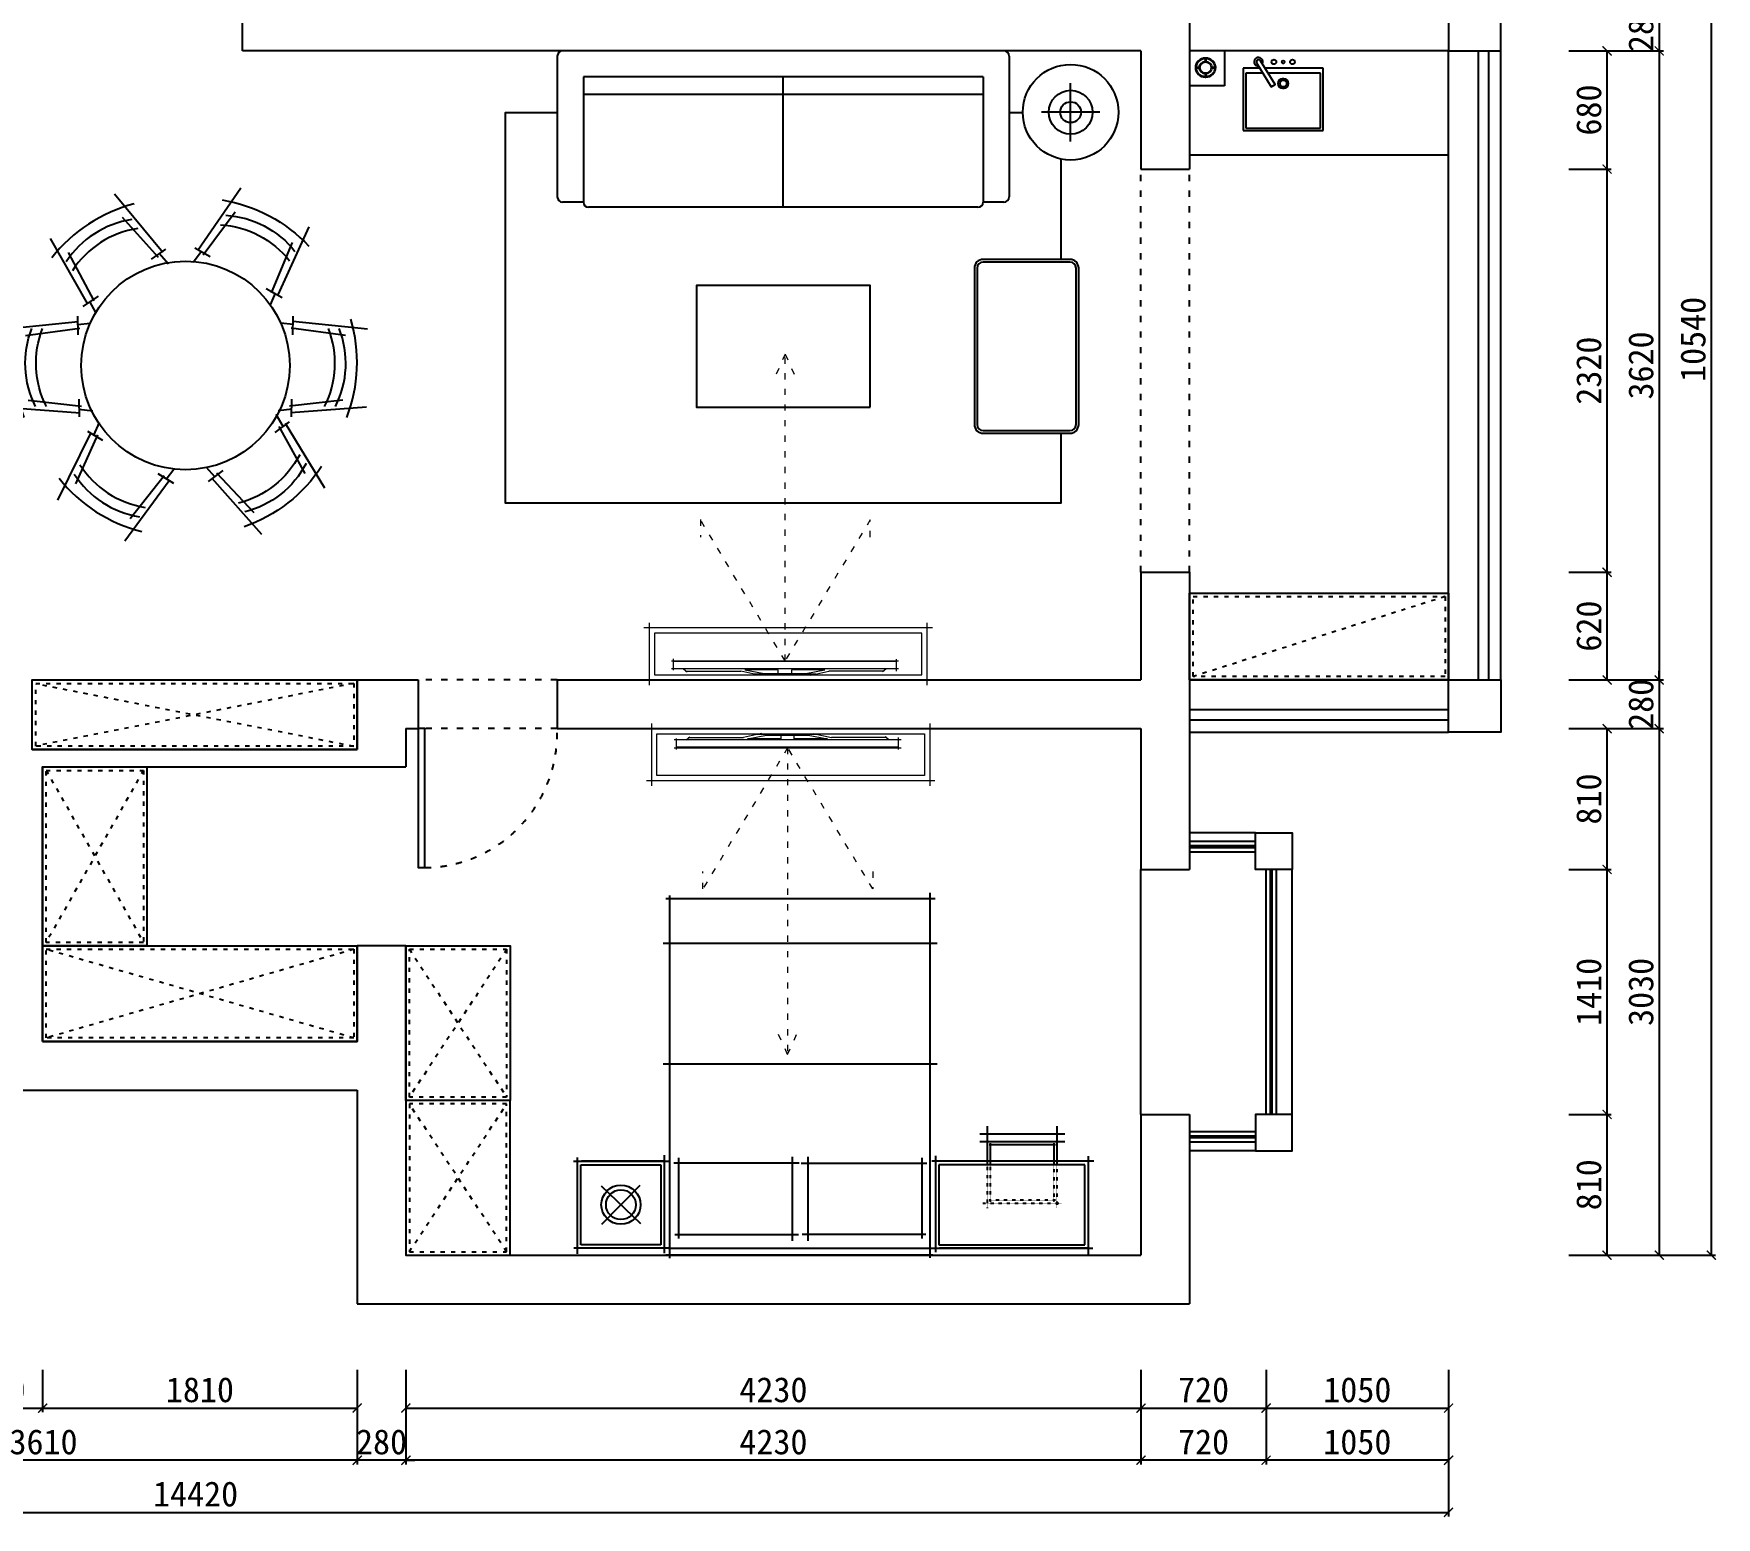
# Model space of a CAD drawing. Header units: millimetres. Extents: x -58733 to 427521, y -235734 to 553534.
# Drawn here: x 78102 to 87785, y 337618 to 346156 of the extents above; entities that cross this region are included whole.
import ezdxf

# ---------------------------------------------------------------- set-up
doc = ezdxf.new("R2010")
doc.units = ezdxf.units.MM
doc.linetypes.add('ACAD_ISO03W100', pattern=[30, 12, -18])
doc.layers.add('0.09', color=8, linetype='Continuous', lineweight=9)
for name, color, linetype in [('01.墙体', 7, 'Continuous'), ('02-洁具及配件（地平图显示）', 1, 'Continuous'), ('02-活动家具', 1, 'Continuous'), ('J家具', 135, 'Continuous')]:
    doc.layers.add(name, color=color, linetype=linetype)
doc.styles.add('黑体', font='simhei.ttf')
doc.dimstyles.new('J', dxfattribs={"dimscale": 0.8, "dimtxt": 180, "dimasz": 65, "dimexe": 30, "dimexo": 100, "dimgap": 40, "dimtad": 1, "dimdec": 0, "dimtxsty": '黑体', "dimblk": 'ARCHTICK', "dimcen": 2.5, "dimclrd": 251, "dimclre": 251, "dimclrt": 1, "dimadec": 0, "dimazin": 0, "dimtfac": 1, "dimtdec": 0, "dimtix": 1, "dimtmove": 1, "dimatfit": 3, "dimfxl": 1, "dimarcsym": 0})

# ---------------------------------------------------------------- blocks, each defined once
blk = doc.blocks.new('_ArchTick')
at = {"color": 0, "linetype": 'ByBlock', "const_width": 0.15}
blk.add_lwpolyline([(-0.5, -0.5), (0.5, 0.5)], dxfattribs=at)
blk = doc.blocks.new('*D131')
at = {"layer": '01.墙体', "color": 251, "lineweight": -2}
for p, q in [((77663.8, 338466.9), (77663.8, 338222.9)), ((78153.8, 338466.9), (78153.8, 338222.9)), ((77663.8, 338246.9), (78153.8, 338246.9))]:
    blk.add_line(p, q, dxfattribs=at)
at = {"layer": 'Defpoints', "color": 0}
for p in [(77663.8, 338546.9), (78153.8, 338546.9), (78153.8, 338246.9)]:
    blk.add_point(p, dxfattribs=at)
at = {"layer": '01.墙体', "color": 251, "lineweight": -2, "xscale": 52, "yscale": 52, "zscale": 52, "rotation": 180}
blk.add_blockref('_ArchTick', (77663.8, 338246.9), dxfattribs=at)
at = {"layer": '01.墙体', "color": 251, "lineweight": -2, "xscale": 52, "yscale": 52, "zscale": 52}
blk.add_blockref('_ArchTick', (78153.8, 338246.9), dxfattribs=at)
at = {"layer": '01.墙体', "color": 1, "insert": (77908.8, 338351.7), "char_height": 144, "attachment_point": 5, "style": '黑体'}
blk.add_mtext('490', dxfattribs=at)
blk = doc.blocks.new('*D132')
at = {"layer": '01.墙体', "color": 251, "lineweight": -2}
for p, q in [((78153.8, 338466.9), (78153.8, 338222.9)), ((79963.8, 338466.9), (79963.8, 338222.9)), ((78153.8, 338246.9), (79963.8, 338246.9))]:
    blk.add_line(p, q, dxfattribs=at)
at = {"layer": 'Defpoints', "color": 0}
for p in [(78153.8, 338546.9), (79963.8, 338546.9), (79963.8, 338246.9)]:
    blk.add_point(p, dxfattribs=at)
at = {"layer": '01.墙体', "color": 251, "lineweight": -2, "xscale": 52, "yscale": 52, "zscale": 52, "rotation": 180}
blk.add_blockref('_ArchTick', (78153.8, 338246.9), dxfattribs=at)
at = {"layer": '01.墙体', "color": 251, "lineweight": -2, "xscale": 52, "yscale": 52, "zscale": 52}
blk.add_blockref('_ArchTick', (79963.8, 338246.9), dxfattribs=at)
at = {"layer": '01.墙体', "color": 1, "insert": (79058.8, 338351.7), "char_height": 144, "attachment_point": 5, "style": '黑体'}
blk.add_mtext('1810', dxfattribs=at)
blk = doc.blocks.new('*D133')
at = {"layer": '01.墙体', "color": 251, "lineweight": -2}
for p, q in [((80243.8, 338466.9), (80243.8, 338222.9)), ((84473.8, 338466.9), (84473.8, 338222.9)), ((80243.8, 338246.9), (84473.8, 338246.9))]:
    blk.add_line(p, q, dxfattribs=at)
at = {"layer": 'Defpoints', "color": 0}
for p in [(80243.8, 338546.9), (84473.8, 338546.9), (84473.8, 338246.9)]:
    blk.add_point(p, dxfattribs=at)
at = {"layer": '01.墙体', "color": 251, "lineweight": -2, "xscale": 52, "yscale": 52, "zscale": 52, "rotation": 180}
blk.add_blockref('_ArchTick', (80243.8, 338246.9), dxfattribs=at)
at = {"layer": '01.墙体', "color": 251, "lineweight": -2, "xscale": 52, "yscale": 52, "zscale": 52}
blk.add_blockref('_ArchTick', (84473.8, 338246.9), dxfattribs=at)
at = {"layer": '01.墙体', "color": 1, "insert": (82358.8, 338351.7), "char_height": 144, "attachment_point": 5, "style": '黑体'}
blk.add_mtext('4230', dxfattribs=at)
blk = doc.blocks.new('*D134')
at = {"layer": '01.墙体', "color": 251, "lineweight": -2}
for p, q in [((84473.8, 338466.9), (84473.8, 338222.9)), ((85193.8, 338466.9), (85193.8, 338222.9)), ((84473.8, 338246.9), (85193.8, 338246.9))]:
    blk.add_line(p, q, dxfattribs=at)
at = {"layer": 'Defpoints', "color": 0}
for p in [(84473.8, 338546.9), (85193.8, 338546.9), (85193.8, 338246.9)]:
    blk.add_point(p, dxfattribs=at)
at = {"layer": '01.墙体', "color": 251, "lineweight": -2, "xscale": 52, "yscale": 52, "zscale": 52, "rotation": 180}
blk.add_blockref('_ArchTick', (84473.8, 338246.9), dxfattribs=at)
at = {"layer": '01.墙体', "color": 251, "lineweight": -2, "xscale": 52, "yscale": 52, "zscale": 52}
blk.add_blockref('_ArchTick', (85193.8, 338246.9), dxfattribs=at)
at = {"layer": '01.墙体', "color": 1, "insert": (84833.8, 338351.7), "char_height": 144, "attachment_point": 5, "style": '黑体'}
blk.add_mtext('720', dxfattribs=at)
blk = doc.blocks.new('*D135')
at = {"layer": '01.墙体', "color": 251, "lineweight": -2}
for p, q in [((85193.8, 338466.9), (85193.8, 338222.9)), ((86243.8, 338466.9), (86243.8, 338222.9)), ((85193.8, 338246.9), (86243.8, 338246.9))]:
    blk.add_line(p, q, dxfattribs=at)
at = {"layer": 'Defpoints', "color": 0}
for p in [(85193.8, 338546.9), (86243.8, 338546.9), (86243.8, 338246.9)]:
    blk.add_point(p, dxfattribs=at)
at = {"layer": '01.墙体', "color": 251, "lineweight": -2, "xscale": 52, "yscale": 52, "zscale": 52, "rotation": 180}
blk.add_blockref('_ArchTick', (85193.8, 338246.9), dxfattribs=at)
at = {"layer": '01.墙体', "color": 251, "lineweight": -2, "xscale": 52, "yscale": 52, "zscale": 52}
blk.add_blockref('_ArchTick', (86243.8, 338246.9), dxfattribs=at)
at = {"layer": '01.墙体', "color": 1, "insert": (85718.8, 338351.7), "char_height": 144, "attachment_point": 5, "style": '黑体'}
blk.add_mtext('1050', dxfattribs=at)
blk = doc.blocks.new('*D136')
at = {"layer": '01.墙体', "color": 251, "lineweight": -2}
for p, q in [((85193.8, 338466.9), (85193.8, 337922.9)), ((86243.8, 338466.9), (86243.8, 337922.9)), ((86243.8, 337946.9), (85193.8, 337946.9))]:
    blk.add_line(p, q, dxfattribs=at)
at = {"layer": 'Defpoints', "color": 0}
for p in [(85193.8, 338546.9), (86243.8, 338546.9), (85193.8, 337946.9)]:
    blk.add_point(p, dxfattribs=at)
at = {"layer": '01.墙体', "color": 251, "lineweight": -2, "xscale": 52, "yscale": 52, "zscale": 52, "rotation": 180}
blk.add_blockref('_ArchTick', (85193.8, 337946.9), dxfattribs=at)
at = {"layer": '01.墙体', "color": 251, "lineweight": -2, "xscale": 52, "yscale": 52, "zscale": 52}
blk.add_blockref('_ArchTick', (86243.8, 337946.9), dxfattribs=at)
at = {"layer": '01.墙体', "color": 1, "insert": (85718.8, 338051.7), "char_height": 144, "attachment_point": 5, "style": '黑体'}
blk.add_mtext('1050', dxfattribs=at)
blk = doc.blocks.new('*D137')
at = {"layer": '01.墙体', "color": 251, "lineweight": -2}
for p, q in [((84473.8, 338466.9), (84473.8, 337922.9)), ((85193.8, 338466.9), (85193.8, 337922.9)), ((85193.8, 337946.9), (84473.8, 337946.9))]:
    blk.add_line(p, q, dxfattribs=at)
at = {"layer": 'Defpoints', "color": 0}
for p in [(84473.8, 338546.9), (85193.8, 338546.9), (84473.8, 337946.9)]:
    blk.add_point(p, dxfattribs=at)
at = {"layer": '01.墙体', "color": 251, "lineweight": -2, "xscale": 52, "yscale": 52, "zscale": 52, "rotation": 180}
blk.add_blockref('_ArchTick', (84473.8, 337946.9), dxfattribs=at)
at = {"layer": '01.墙体', "color": 251, "lineweight": -2, "xscale": 52, "yscale": 52, "zscale": 52}
blk.add_blockref('_ArchTick', (85193.8, 337946.9), dxfattribs=at)
at = {"layer": '01.墙体', "color": 1, "insert": (84833.8, 338051.7), "char_height": 144, "attachment_point": 5, "style": '黑体'}
blk.add_mtext('720', dxfattribs=at)
blk = doc.blocks.new('*D138')
at = {"layer": '01.墙体', "color": 251, "lineweight": -2}
for p, q in [((80243.8, 338466.9), (80243.8, 337922.9)), ((84473.8, 338466.9), (84473.8, 337922.9)), ((84473.8, 337946.9), (80243.8, 337946.9))]:
    blk.add_line(p, q, dxfattribs=at)
at = {"layer": 'Defpoints', "color": 0}
for p in [(80243.8, 338546.9), (84473.8, 338546.9), (80243.8, 337946.9)]:
    blk.add_point(p, dxfattribs=at)
at = {"layer": '01.墙体', "color": 251, "lineweight": -2, "xscale": 52, "yscale": 52, "zscale": 52, "rotation": 180}
blk.add_blockref('_ArchTick', (80243.8, 337946.9), dxfattribs=at)
at = {"layer": '01.墙体', "color": 251, "lineweight": -2, "xscale": 52, "yscale": 52, "zscale": 52}
blk.add_blockref('_ArchTick', (84473.8, 337946.9), dxfattribs=at)
at = {"layer": '01.墙体', "color": 1, "insert": (82358.8, 338051.7), "char_height": 144, "attachment_point": 5, "style": '黑体'}
blk.add_mtext('4230', dxfattribs=at)
blk = doc.blocks.new('*D139')
at = {"layer": '01.墙体', "color": 251, "lineweight": -2}
for p, q in [((79963.8, 338466.9), (79963.8, 337922.9)), ((80243.8, 338466.9), (80243.8, 337922.9)), ((79963.8, 337946.9), (79911.8, 337946.9)), ((80243.8, 337946.9), (79963.8, 337946.9)), ((80243.8, 337946.9), (80295.8, 337946.9))]:
    blk.add_line(p, q, dxfattribs=at)
at = {"layer": 'Defpoints', "color": 0}
for p in [(79963.8, 338546.9), (80243.8, 338546.9), (79963.8, 337946.9)]:
    blk.add_point(p, dxfattribs=at)
at = {"layer": '01.墙体', "color": 251, "lineweight": -2, "xscale": 52, "yscale": 52, "zscale": 52}
blk.add_blockref('_ArchTick', (79963.8, 337946.9), dxfattribs=at)
at = {"layer": '01.墙体', "color": 251, "lineweight": -2, "xscale": 52, "yscale": 52, "zscale": 52, "rotation": 180}
blk.add_blockref('_ArchTick', (80243.8, 337946.9), dxfattribs=at)
at = {"layer": '01.墙体', "color": 1, "insert": (80103.8, 338051.7), "char_height": 144, "attachment_point": 5, "style": '黑体'}
blk.add_mtext('280', dxfattribs=at)
blk = doc.blocks.new('*D140')
at = {"layer": '01.墙体', "color": 251, "lineweight": -2}
for p, q in [((76353.8, 338466.9), (76353.8, 337922.9)), ((79963.8, 338466.9), (79963.8, 337922.9)), ((79963.8, 337946.9), (76353.8, 337946.9))]:
    blk.add_line(p, q, dxfattribs=at)
at = {"layer": 'Defpoints', "color": 0}
for p in [(76353.8, 338546.9), (79963.8, 338546.9), (76353.8, 337946.9)]:
    blk.add_point(p, dxfattribs=at)
at = {"layer": '01.墙体', "color": 251, "lineweight": -2, "xscale": 52, "yscale": 52, "zscale": 52, "rotation": 180}
blk.add_blockref('_ArchTick', (76353.8, 337946.9), dxfattribs=at)
at = {"layer": '01.墙体', "color": 251, "lineweight": -2, "xscale": 52, "yscale": 52, "zscale": 52}
blk.add_blockref('_ArchTick', (79963.8, 337946.9), dxfattribs=at)
at = {"layer": '01.墙体', "color": 1, "insert": (78158.8, 338051.7), "char_height": 144, "attachment_point": 5, "style": '黑体'}
blk.add_mtext('3610', dxfattribs=at)
blk = doc.blocks.new('*D147')
at = {"layer": '01.墙体', "color": 251, "lineweight": -2}
for p, q in [((71823.8, 338466.9), (71823.8, 337622.9)), ((86243.8, 338466.9), (86243.8, 337622.9)), ((71823.8, 337646.9), (86243.8, 337646.9))]:
    blk.add_line(p, q, dxfattribs=at)
at = {"layer": 'Defpoints', "color": 0}
for p in [(71823.8, 338546.9), (86243.8, 338546.9), (86243.8, 337646.9)]:
    blk.add_point(p, dxfattribs=at)
at = {"layer": '01.墙体', "color": 251, "lineweight": -2, "xscale": 52, "yscale": 52, "zscale": 52, "rotation": 180}
blk.add_blockref('_ArchTick', (71823.8, 337646.9), dxfattribs=at)
at = {"layer": '01.墙体', "color": 251, "lineweight": -2, "xscale": 52, "yscale": 52, "zscale": 52}
blk.add_blockref('_ArchTick', (86243.8, 337646.9), dxfattribs=at)
at = {"layer": '01.墙体', "color": 1, "insert": (79033.8, 337751.7), "char_height": 144, "attachment_point": 5, "style": '黑体'}
blk.add_mtext('14420', dxfattribs=at)
blk = doc.blocks.new('*D148')
at = {"layer": '01.墙体', "color": 251, "lineweight": -2}
for p, q in [((86936, 339936.9), (87180, 339936.9)), ((87156, 339126.9), (87156, 339936.9)), ((86936, 339126.9), (87180, 339126.9))]:
    blk.add_line(p, q, dxfattribs=at)
at = {"layer": 'Defpoints', "color": 0}
for p in [(86856, 339936.9), (87156, 339936.9), (86856, 339126.9)]:
    blk.add_point(p, dxfattribs=at)
at = {"layer": '01.墙体', "color": 251, "lineweight": -2, "xscale": 52, "yscale": 52, "zscale": 52}
for p, rotation in [((87156, 339936.9), 90), ((87156, 339126.9), 270)]:
    blk.add_blockref('_ArchTick', p, dxfattribs=dict(at, rotation=rotation))
at = {"layer": '01.墙体', "color": 1, "insert": (87051.2, 339531.9), "char_height": 144, "attachment_point": 5, "rotation": 90, "style": '黑体'}
blk.add_mtext('810', dxfattribs=at)
blk = doc.blocks.new('*D149')
at = {"layer": '01.墙体', "color": 251, "lineweight": -2}
for p, q in [((86936, 341346.9), (87180, 341346.9)), ((87156, 339936.9), (87156, 341346.9)), ((86936, 339936.9), (87180, 339936.9))]:
    blk.add_line(p, q, dxfattribs=at)
at = {"layer": 'Defpoints', "color": 0}
for p in [(86856, 341346.9), (87156, 341346.9), (86856, 339936.9)]:
    blk.add_point(p, dxfattribs=at)
at = {"layer": '01.墙体', "color": 251, "lineweight": -2, "xscale": 52, "yscale": 52, "zscale": 52}
for p, rotation in [((87156, 341346.9), 90), ((87156, 339936.9), 270)]:
    blk.add_blockref('_ArchTick', p, dxfattribs=dict(at, rotation=rotation))
at = {"layer": '01.墙体', "color": 1, "insert": (87051.2, 340641.9), "char_height": 144, "attachment_point": 5, "rotation": 90, "style": '黑体'}
blk.add_mtext('1410', dxfattribs=at)
blk = doc.blocks.new('*D150')
at = {"layer": '01.墙体', "color": 251, "lineweight": -2}
for p, q in [((86936, 342156.9), (87180, 342156.9)), ((87156, 341346.9), (87156, 342156.9)), ((86936, 341346.9), (87180, 341346.9))]:
    blk.add_line(p, q, dxfattribs=at)
at = {"layer": 'Defpoints', "color": 0}
for p in [(86856, 342156.9), (87156, 342156.9), (86856, 341346.9)]:
    blk.add_point(p, dxfattribs=at)
at = {"layer": '01.墙体', "color": 251, "lineweight": -2, "xscale": 52, "yscale": 52, "zscale": 52}
for p, rotation in [((87156, 342156.9), 90), ((87156, 341346.9), 270)]:
    blk.add_blockref('_ArchTick', p, dxfattribs=dict(at, rotation=rotation))
at = {"layer": '01.墙体', "color": 1, "insert": (87051.2, 341751.9), "char_height": 144, "attachment_point": 5, "rotation": 90, "style": '黑体'}
blk.add_mtext('810', dxfattribs=at)
blk = doc.blocks.new('*D151')
at = {"layer": '01.墙体', "color": 251, "lineweight": -2}
for p, q in [((86956, 343056.9), (87180, 343056.9)), ((87156, 342436.9), (87156, 343056.9)), ((86956, 342436.9), (87180, 342436.9))]:
    blk.add_line(p, q, dxfattribs=at)
at = {"layer": 'Defpoints', "color": 0}
for p in [(86876, 343056.9), (87156, 343056.9), (86876, 342436.9)]:
    blk.add_point(p, dxfattribs=at)
at = {"layer": '01.墙体', "color": 251, "lineweight": -2, "xscale": 52, "yscale": 52, "zscale": 52}
for p, rotation in [((87156, 343056.9), 90), ((87156, 342436.9), 270)]:
    blk.add_blockref('_ArchTick', p, dxfattribs=dict(at, rotation=rotation))
at = {"layer": '01.墙体', "color": 1, "insert": (87051.2, 342746.9), "char_height": 144, "attachment_point": 5, "rotation": 90, "style": '黑体'}
blk.add_mtext('620', dxfattribs=at)
blk = doc.blocks.new('*D152')
at = {"layer": '01.墙体', "color": 251, "lineweight": -2}
for p, q in [((86936, 345376.9), (87180, 345376.9)), ((87156, 343056.9), (87156, 345376.9)), ((86936, 343056.9), (87180, 343056.9))]:
    blk.add_line(p, q, dxfattribs=at)
at = {"layer": 'Defpoints', "color": 0}
for p in [(86856, 345376.9), (87156, 345376.9), (86856, 343056.9)]:
    blk.add_point(p, dxfattribs=at)
at = {"layer": '01.墙体', "color": 251, "lineweight": -2, "xscale": 52, "yscale": 52, "zscale": 52}
for p, rotation in [((87156, 345376.9), 90), ((87156, 343056.9), 270)]:
    blk.add_blockref('_ArchTick', p, dxfattribs=dict(at, rotation=rotation))
at = {"layer": '01.墙体', "color": 1, "insert": (87051.2, 344216.9), "char_height": 144, "attachment_point": 5, "rotation": 90, "style": '黑体'}
blk.add_mtext('2320', dxfattribs=at)
blk = doc.blocks.new('*D153')
at = {"layer": '01.墙体', "color": 251, "lineweight": -2}
for p, q in [((86936, 346056.9), (87180, 346056.9)), ((87156, 345376.9), (87156, 346056.9)), ((86936, 345376.9), (87180, 345376.9))]:
    blk.add_line(p, q, dxfattribs=at)
at = {"layer": 'Defpoints', "color": 0}
for p in [(86856, 346056.9), (87156, 346056.9), (86856, 345376.9)]:
    blk.add_point(p, dxfattribs=at)
at = {"layer": '01.墙体', "color": 251, "lineweight": -2, "xscale": 52, "yscale": 52, "zscale": 52}
for p, rotation in [((87156, 346056.9), 90), ((87156, 345376.9), 270)]:
    blk.add_blockref('_ArchTick', p, dxfattribs=dict(at, rotation=rotation))
at = {"layer": '01.墙体', "color": 1, "insert": (87051.2, 345716.9), "char_height": 144, "attachment_point": 5, "rotation": 90, "style": '黑体'}
blk.add_mtext('680', dxfattribs=at)
blk = doc.blocks.new('*D154')
at = {"layer": '01.墙体', "color": 251, "lineweight": -2}
for p, q in [((86936, 346056.9), (87480, 346056.9)), ((87456, 346056.9), (87456, 342436.9)), ((86936, 342436.9), (87480, 342436.9))]:
    blk.add_line(p, q, dxfattribs=at)
at = {"layer": 'Defpoints', "color": 0}
for p in [(86856, 346056.9), (86856, 342436.9), (87456, 342436.9)]:
    blk.add_point(p, dxfattribs=at)
at = {"layer": '01.墙体', "color": 251, "lineweight": -2, "xscale": 52, "yscale": 52, "zscale": 52}
for p, rotation in [((87456, 346056.9), 90), ((87456, 342436.9), 270)]:
    blk.add_blockref('_ArchTick', p, dxfattribs=dict(at, rotation=rotation))
at = {"layer": '01.墙体', "color": 1, "insert": (87351.2, 344246.9), "char_height": 144, "attachment_point": 5, "rotation": 90, "style": '黑体'}
blk.add_mtext('3620', dxfattribs=at)
blk = doc.blocks.new('*D155')
at = {"layer": '01.墙体', "color": 251, "lineweight": -2}
for p, q in [((87456, 342436.9), (87456, 342488.9)), ((86936, 342436.9), (87480, 342436.9)), ((87456, 342436.9), (87456, 342156.9)), ((86936, 342156.9), (87480, 342156.9)), ((87456, 342156.9), (87456, 342104.9))]:
    blk.add_line(p, q, dxfattribs=at)
at = {"layer": 'Defpoints', "color": 0}
for p in [(86856, 342436.9), (86856, 342156.9), (87456, 342156.9)]:
    blk.add_point(p, dxfattribs=at)
at = {"layer": '01.墙体', "color": 251, "lineweight": -2, "xscale": 52, "yscale": 52, "zscale": 52}
for p, rotation in [((87456, 342436.9), 270), ((87456, 342156.9), 90)]:
    blk.add_blockref('_ArchTick', p, dxfattribs=dict(at, rotation=rotation))
at = {"layer": '01.墙体', "color": 1, "insert": (87351.2, 342296.9), "char_height": 144, "attachment_point": 5, "rotation": 90, "style": '黑体'}
blk.add_mtext('280', dxfattribs=at)
blk = doc.blocks.new('*D156')
at = {"layer": '01.墙体', "color": 251, "lineweight": -2}
for p, q in [((86936, 342156.9), (87480, 342156.9)), ((87456, 342156.9), (87456, 339126.9)), ((86936, 339126.9), (87480, 339126.9))]:
    blk.add_line(p, q, dxfattribs=at)
at = {"layer": 'Defpoints', "color": 0}
for p in [(86856, 342156.9), (86856, 339126.9), (87456, 339126.9)]:
    blk.add_point(p, dxfattribs=at)
at = {"layer": '01.墙体', "color": 251, "lineweight": -2, "xscale": 52, "yscale": 52, "zscale": 52}
for p, rotation in [((87456, 342156.9), 90), ((87456, 339126.9), 270)]:
    blk.add_blockref('_ArchTick', p, dxfattribs=dict(at, rotation=rotation))
at = {"layer": '01.墙体', "color": 1, "insert": (87351.2, 340641.9), "char_height": 144, "attachment_point": 5, "rotation": 90, "style": '黑体'}
blk.add_mtext('3030', dxfattribs=at)
blk = doc.blocks.new('A$C148A1841')
at = {"extrusion": (0, 1, 0)}
for p, q in [((0, 360), (0, 0)), ((95.2, 360), (0, 360)), ((460, 360), (124.6, 360)), ((460, 0), (460, 360)), ((0, 0), (460, 0))]:
    blk.add_line(p, q, dxfattribs=at)
at = {"color": 251, "ltscale": 10, "extrusion": (0, 1, 0)}
for p, q in [((15, 330), (15, 15)), ((113.7, 330), (15, 330)), ((445, 330), (143.1, 330)), ((445, 15), (445, 330)), ((15, 15), (445, 15))]:
    blk.add_line(p, q, dxfattribs=at)
at = {"color": 251}
for p, q in [((230, 287.5), (230, 304.3)), ((197.8, 271.1), (216.4, 271.1)), ((230, 254.2), (230, 238.2)), ((246.1, 271.1), (263.1, 271.1))]:
    blk.add_line(p, q, dxfattribs=at)
at = {"color": 251, "ltscale": 10}
blk.add_lwpolyline([(161.5, 252.4), (182.8, 265.5), (98.4, 402.4, 1), (77.1, 389.3)], format="xyb", close=True, dxfattribs=at)
at = {"color": 251}
for radius in [29.4, 19.8]:
    blk.add_circle((230, 271.1), radius, dxfattribs=at)
at = {"color": 251, "ltscale": 10}
blk.add_arc((87.8, 395.9), 25, 331.65148, 271.65148, dxfattribs=at)
at = {"color": 251}
for centre, major_axis, start_param, end_param in [((176.7, 395.6), (-9.43, 9.43), 0.785398, 7.068583), ((230, 395.6), (-6.29, 6.29), 0.785398, 7.068583), ((283.3, 395.6), (9.43, 9.43), 2.356194490192192, 8.639379797371777)]:
    blk.add_ellipse(centre, major_axis=major_axis, ratio=1, start_param=start_param, end_param=end_param, dxfattribs=at)
blk = doc.blocks.new('A$C7C6F01A2')
at = {"color": 1}
for p, q in [((63.4, 502.2), (30.3, 72.8)), ((513.7, 506.8), (556.1, 73.3)), ((106.6, 73.6), (0, 72.5)), ((48, 74.8), (40.7, 2.9)), ((579.2, 78.4), (477.1, 77.3)), ((535.4, 79.7), (545.2, 0))]:
    blk.add_line(p, q, dxfattribs=at)
at = {"color": 251}
for p, q in [((104.3, 377.3), (69.4, 64.2)), ((475.5, 371.4), (517, 64.7))]:
    blk.add_line(p, q, dxfattribs=at)
at = {"color": 1}
blk.add_arc((277.8, -433.9), 881.3, 70.28612, 107.71963, dxfattribs=at)
at = {"color": 251}
for centre in [(276.8, -165.5), (277.5, -227.9)]:
    blk.add_arc(centre, 548.1, 64.42756, 112.75493, dxfattribs=at)
blk = doc.blocks.new('*D186')
at = {"layer": '01.墙体', "color": 251, "lineweight": -2}
for p, q in [((87456, 346336.9), (87456, 346388.9)), ((86936, 346336.9), (87480, 346336.9)), ((87456, 346336.9), (87456, 346056.9)), ((86936, 346056.9), (87480, 346056.9)), ((87456, 346056.9), (87456, 346004.9))]:
    blk.add_line(p, q, dxfattribs=at)
at = {"layer": 'Defpoints', "color": 0}
for p in [(86856, 346336.9), (86856, 346056.9), (87456, 346056.9)]:
    blk.add_point(p, dxfattribs=at)
at = {"layer": '01.墙体', "color": 251, "lineweight": -2, "xscale": 52, "yscale": 52, "zscale": 52}
for p, rotation in [((87456, 346336.9), 270), ((87456, 346056.9), 90)]:
    blk.add_blockref('_ArchTick', p, dxfattribs=dict(at, rotation=rotation))
at = {"layer": '01.墙体', "color": 1, "insert": (87351.2, 346196.9), "char_height": 144, "attachment_point": 5, "rotation": 90, "style": '黑体'}
blk.add_mtext('280', dxfattribs=at)
blk = doc.blocks.new('*D187')
at = {"layer": '01.墙体', "color": 251, "lineweight": -2}
for p, q in [((86936, 349666.9), (87780, 349666.9)), ((87756, 339126.9), (87756, 349666.9)), ((86936, 339126.9), (87780, 339126.9))]:
    blk.add_line(p, q, dxfattribs=at)
at = {"layer": 'Defpoints', "color": 0}
for p in [(86856, 349666.9), (87756, 349666.9), (86856, 339126.9)]:
    blk.add_point(p, dxfattribs=at)
at = {"layer": '01.墙体', "color": 251, "lineweight": -2, "xscale": 52, "yscale": 52, "zscale": 52}
for p, rotation in [((87756, 349666.9), 90), ((87756, 339126.9), 270)]:
    blk.add_blockref('_ArchTick', p, dxfattribs=dict(at, rotation=rotation))
at = {"layer": '01.墙体', "color": 1, "insert": (87651.2, 344396.9), "char_height": 144, "attachment_point": 5, "rotation": 90, "style": '黑体'}
blk.add_mtext('10540', dxfattribs=at)
blk = doc.blocks.new('sswsf')
for p, q in [((234901.4, 1666.3), (234901.4, 856.3)), ((237471.4, 1696.3), (234931.4, 1696.3)), ((237501.4, 1666.3), (237501.4, 856.3)), ((237855, 1175.5), (237855, 1511.5)), ((237855, 1175.5), (237855, 1511.5)), ((238023, 1343.5), (237687, 1343.5)), ((235051.4, 826.3), (234931.4, 826.3)), ((237321.4, 796.3), (235081.4, 796.3)), ((237471.4, 826.3), (237351.4, 826.3)), ((237851.4, 496.3), (237351.4, 496.3)), ((237301.4, 446.3), (237301.4, -453.7)), ((237901.4, -453.7), (237901.4, 446.3)), ((237351.4, -503.7), (237851.4, -503.7))]:
    blk.add_line(p, q)
at = {"color": 8}
for p, q in [((237351.4, 1546.3), (235051.4, 1546.3)), ((235051.4, 1546.3), (235051.4, 826.3)), ((236201.4, 796.3), (236201.4, 1546.3)), ((237351.4, 1546.3), (237351.4, 826.3)), ((237351.4, 1446.3), (235051.4, 1446.3)), ((237316.4, 446.3), (237316.4, -453.7)), ((237851.4, 481.3), (237351.4, 481.3)), ((237886.4, -453.7), (237886.4, 446.3)), ((237351.4, -488.7), (237851.4, -488.7))]:
    blk.add_line(p, q, dxfattribs=at)
for points in [[(234901.4, 1339.3), (234601.4, 1339.3), (234601.4, -903.9)], [(237580, 1339.3), (237501.4, 1339.3)], [(237801.4, 496.3), (237801.4, 1073.8)], [(234601.4, -428.5), (234601.4, -903.9), (237801.4, -903.9), (237801.4, -503.7)]]:
    blk.add_lwpolyline(points, dxfattribs=at)
blk.add_lwpolyline([(236701.4, -353.7), (236701.4, 346.3), (235701.4, 346.3), (235701.4, -353.7)], close=True)
blk.add_circle((237855, 1343.5), 275)
for radius in [126, 60, 60]:
    blk.add_circle((237855, 1343.5), radius, dxfattribs=at)
for centre, radius, start, end in [((234931.4, 1666.3), 30, 90, 180), ((237471.4, 1666.3), 30, 360, 90), ((234931.4, 856.3), 30, 180, 270), ((235081.4, 826.3), 30, 180, 270), ((237321.4, 826.3), 30, 270, 0), ((237471.4, 856.3), 30, 270, 0), ((237351.4, 446.3), 50, 90, 180), ((237851.4, 446.3), 50, 0, 90), ((237351.4, -453.7), 50, 180, 270), ((237851.4, -453.7), 50, 270, 0)]:
    blk.add_arc(centre, radius, start, end)
for centre, start, end in [((237351.4, 446.3), 90, 180), ((237851.4, 446.3), 0, 90), ((237351.4, -453.7), 180, 270), ((237851.4, -453.7), 270, 0)]:
    blk.add_arc(centre, 35, start, end, dxfattribs=at)
blk = doc.blocks.new('G$C05D05230')
at = {"lineweight": 15}
for p, q in [((749.9, 1846.9), (645.6, 1824.6)), ((1048.5, 1846.5), (1151.4, 1824.6)), ((244.2, 1810.1), (315.7, 1810.1)), ((1550.8, 1765), (244.2, 1765)), ((258.7, 1755), (258.7, 1824.1)), ((315.7, 1810.1), (336.6, 1828.3)), ((326.8, 1824.6), (645.6, 1824.6)), ((1470.7, 1824.6), (1151.4, 1824.6)), ((1481.8, 1810), (1460.8, 1828.3)), ((1481.8, 1810), (1550.8, 1810)), ((1538.7, 1818.8), (1538.7, 1754.1))]:
    blk.add_line(p, q, dxfattribs=at)
at = {"color": 251, "lineweight": 5, "true_color": 0x5a5a5a}
for p, q in [((258.8, 1769), (1538.7, 1769)), ((315.7, 1810.1), (1481.8, 1810)), ((778.9, 1837.3), (668.4, 1816.4)), ((668.4, 1816.4), (860.7, 1816.4)), ((1018.4, 1837.3), (778.9, 1837.3)), ((860.7, 1816.4), (860.7, 1837.3)), ((936.7, 1837.3), (936.7, 1816.4)), ((936.7, 1816.4), (1129.1, 1816.4)), ((1129.1, 1816.4), (1018.4, 1837.3))]:
    blk.add_line(p, q, dxfattribs=at)
at = {"lineweight": 15}
for points in [[(1709.5, 1875), (50, 1875)], [(80, 1905), (80, 1545.5)], [(720, 1842.2), (898.7, 1842.1), (1077.9, 1842.1)], [(1679.5, 1545.5), (1679.5, 1905)], [(50, 1575.5), (1709.5, 1575.5)]]:
    blk.add_lwpolyline(points, dxfattribs=at)
at = {"color": 8, "lineweight": 0, "true_color": 0x737373}
blk.add_lwpolyline([(110, 1605.5), (1649.5, 1605.5), (1649.5, 1845), (110, 1845)], close=True, dxfattribs=at)
at = {"color": 250, "linetype": 'ACAD_ISO03W100', "lineweight": 0, "ltscale": 3}
for points in [[(407.5, 1052.5), (407.5, 952.5), (897.5, 1765), (1385, 952.5), (1385, 1052.5)], [(897.5, 1765), (897.5, 0), (965, 150)], [(897.5, 0), (830, 150)]]:
    blk.add_lwpolyline(points, dxfattribs=at)
blk = doc.blocks.new('A$C50B2114E')
for p, q in [((2373.7, 2066.8), (837.5, 2066.8)), ((2387.1, 2066.8), (841.2, 2066.8)), ((858.3, 2086.6), (858.3, 0)), ((2358.3, 0.9), (2358.3, 2102.4)), ((827.7, 591.7), (827.7, 28)), ((2388, 589.3), (2388, 34.8)), ((3268.1, 22.8), (3268.1, 586.5)), ((305.2, 557.3), (854.1, 557.3)), ((327.6, 25.2), (327.6, 579.7)), ((327.6, 557.3), (803.8, 557.3)), ((827.7, 557.3), (351.5, 557.3)), ((3298.6, 557.3), (2366.8, 557.3)), ((858.3, 57.2), (306.4, 57.2)), ((2373.7, 16.8), (837.5, 16.8)), ((851.1, 57.2), (2369.1, 57.2)), ((2365.6, 57.2), (3294.4, 57.2)), ((2388, 57.2), (3244.2, 57.2)), ((3268.1, 57.2), (2411.9, 57.2))]:
    blk.add_line(p, q)
at = {"color": 251}
for p, q in [((2397.7, 1810.7), (821, 1810.7)), ((2397.7, 1115.3), (821, 1115.3)), ((1565.3, 99.7), (1565.3, 581.9)), ((1654.9, 99.7), (1654.9, 581.9)), ((347.6, 77.2), (347.6, 537.3)), ((347.6, 537.3), (807.7, 537.3)), ((807.7, 537.3), (807.7, 77.2)), ((1604.5, 546.8), (882.5, 546.8)), ((910.3, 576.7), (910.3, 111.9)), ((1615.8, 546.8), (2337.7, 546.8)), ((2309.9, 576.7), (2309.9, 111.9)), ((2408, 537.3), (2408, 77.2)), ((3248.1, 537.3), (2408, 537.3)), ((3248.1, 77.2), (3248.1, 537.3)), ((465.2, 415.7), (691.2, 198.8)), ((468.4, 195.6), (688, 418.9)), ((887.7, 136.3), (1599, 136.3)), ((2332.5, 136.3), (1621.3, 136.3)), ((807.7, 77.2), (347.6, 77.2)), ((2408, 77.2), (3248.1, 77.2))]:
    blk.add_line(p, q, dxfattribs=at)
for radius in [112.9, 85.8]:
    blk.add_circle((578.2, 307.2), radius, dxfattribs=at)
blk = doc.blocks.new('A$C2EBB641D')
for p, q in [((267, 733), (267, 0)), ((333, 733), (333, 0)), ((533, 667), (200, 667)), ((200, 67), (533, 67))]:
    blk.add_line(p, q)
at = {"color": 251}
for p, q in [((533, 640), (347, 640)), ((360, 653), (360, 80)), ((347, 93), (533, 93))]:
    blk.add_line(p, q, dxfattribs=at)
at = {"color": 250, "linetype": 'ACAD_ISO03W100', "ltscale": 0.1}
for p, q in [((907, 667), (533, 667)), ((853, 640), (533, 640)), ((840, 80), (840, 653)), ((867, 27), (867, 707)), ((533, 93), (853, 93)), ((533, 67), (907, 67))]:
    blk.add_line(p, q, dxfattribs=at)

msp = doc.modelspace()

# ---------------------------------------------------------------- linework, layer by layer
at = {"lineweight": 15}
for p, q in [((81856.3, 342091.9), (81787.2, 342091.9)), ((81799.3, 342100.7), (81799.3, 342035.9)), ((81856.3, 342091.9), (81877.2, 342110.1)), ((81867.4, 342106.4), (82186.7, 342106.5)), ((82289.6, 342128.4), (82186.7, 342106.5)), ((82588.1, 342128.7), (82692.5, 342106.5)), ((83011.3, 342106.5), (82692.5, 342106.5)), ((83022.3, 342092), (83001.5, 342110.2)), ((83093.9, 342092), (83022.3, 342092)), ((83079.3, 342036.9), (83079.3, 342106)), ((81787.2, 342046.8), (83093.9, 342046.9))]:
    msp.add_line(p, q, dxfattribs=at)
at = {"color": 251, "lineweight": 5, "true_color": 0x5a5a5a}
for p, q in [((83022.3, 342092), (81856.3, 342091.9)), ((82209, 342098.2), (82319.7, 342119.2)), ((82401.4, 342098.3), (82209, 342098.2)), ((82319.7, 342119.2), (82559.1, 342119.2)), ((82401.4, 342119.2), (82401.4, 342098.3)), ((82477.4, 342098.2), (82477.4, 342119.2)), ((82669.6, 342098.3), (82477.4, 342098.2)), ((82559.1, 342119.2), (82669.6, 342098.3)), ((83079.3, 342050.9), (81799.3, 342050.8))]:
    msp.add_line(p, q, dxfattribs=at)
at = {"lineweight": 15}
for points in [[(81628.6, 342156.8), (83288.1, 342156.9)], [(81658.6, 341827.3), (81658.6, 342186.8)], [(82618.1, 342124), (82439.4, 342124), (82260.2, 342124)], [(83258.1, 342186.9), (83258.1, 341827.4)], [(83288.1, 341857.4), (81628.6, 341857.3)]]:
    msp.add_lwpolyline(points, dxfattribs=at)
at = {"color": 8, "lineweight": 0, "true_color": 0x737373}
msp.add_lwpolyline([(83228.1, 341887.4), (81688.6, 341887.3), (81688.6, 342126.8), (83228.1, 342126.9)], close=True, dxfattribs=at)
at = {"color": 250, "linetype": 'ACAD_ISO03W100', "lineweight": 0, "ltscale": 3}
for points in [[(82930.6, 341334.4), (82930.6, 341234.4), (82440.6, 342046.9), (81953.1, 341234.3), (81953.1, 341334.3)], [(82440.6, 342046.9), (82440.7, 340281.9), (82373.2, 340431.9)], [(82440.7, 340281.9), (82508.2, 340431.9)]]:
    msp.add_lwpolyline(points, dxfattribs=at)
at = {"layer": '0.09', "color": 8, "lineweight": 35, "ltscale": 150}
for p, q in [((84846.2, 345995.3), (84846.2, 346015.7)), ((84790.7, 345960.7), (84811.1, 345960.7)), ((84846.2, 345905.8), (84846.2, 345926.2)), ((84880.2, 345960.7), (84900.6, 345960.7))]:
    msp.add_line(p, q, dxfattribs=at)
for major_axis, start_param, end_param in [((0, 54.9), -1.570779, 4.712406), ((0, 34.5), 4.712273, 10.995458)]:
    msp.add_ellipse((84845.6, 345960.7), major_axis=major_axis, ratio=1, start_param=start_param, end_param=end_param, dxfattribs=at)
at = {"layer": '01.墙体'}
for p, q in [((84753.8, 347156.9), (84753.8, 345376.9)), ((79303.8, 346056.9), (79303.8, 346956.9)), ((84473.8, 346056.9), (79303.8, 346056.9)), ((84473.8, 346056.9), (84473.8, 345376.9)), ((84953.8, 346056.9), (84953.8, 345856.9)), ((84953.8, 345856.9), (84753.8, 345856.9)), ((84473.8, 345376.9), (84753.8, 345376.9)), ((84473.8, 343056.9), (84753.8, 343056.9)), ((84473.8, 343056.9), (84473.8, 342436.9)), ((84753.8, 343056.9), (84753.8, 341346.9)), ((79963.8, 342156.9), (79963.8, 342436.9)), ((79963.8, 342436.9), (80313.8, 342436.9)), ((80313.8, 342436.9), (80313.8, 342156.9)), ((81113.8, 342436.9), (84473.8, 342436.9)), ((81113.8, 342436.9), (81113.8, 342156.9)), ((79963.8, 342036.9), (79963.8, 342156.9)), ((80243.8, 342156.9), (80313.8, 342156.9)), ((80243.8, 342156.9), (80243.8, 341936.9)), ((81113.8, 342156.9), (84473.8, 342156.9)), ((84473.8, 342156.9), (84473.8, 341346.9)), ((78093.8, 342036.9), (79963.8, 342036.9)), ((78153.8, 341936.9), (78153.8, 340356.9)), ((78153.8, 341936.9), (80243.8, 341936.9)), ((84473.8, 341346.9), (84753.8, 341346.9)), ((79963.8, 340356.9), (79963.8, 340906.9)), ((80243.8, 340906.9), (79963.8, 340906.9)), ((80243.8, 340906.9), (80243.8, 339126.9)), ((78153.8, 340356.9), (79963.8, 340356.9)), ((77873.8, 340076.9), (79963.8, 340076.9)), ((79963.8, 340076.9), (79963.8, 338846.9)), ((84473.8, 339936.9), (84753.8, 339936.9)), ((84473.8, 339936.9), (84473.8, 339126.9)), ((84753.8, 339936.9), (84753.8, 338846.9)), ((80243.8, 339126.9), (84473.8, 339126.9)), ((79963.8, 338846.9), (84753.8, 338846.9))]:
    msp.add_line(p, q, dxfattribs=at)
at = {"layer": '01.墙体', "color": 8}
for p, q in [((86243.8, 346056.9), (84753.8, 346056.9)), ((86243.8, 342436.9), (86243.8, 346056.9)), ((86543.8, 342436.9), (86543.8, 346056.9)), ((84753.8, 342436.9), (86243.8, 342436.9)), ((84753.8, 342136.9), (86243.8, 342136.9)), ((85133.8, 341556.9), (84753.8, 341556.9)), ((85133.8, 341481.9), (84753.8, 341481.9)), ((85133.8, 341471.9), (84753.8, 341471.9)), ((84473.8, 339936.9), (84473.8, 341346.9)), ((85218.8, 339936.9), (85218.8, 341346.9)), ((85228.8, 339936.9), (85228.8, 341346.9)), ((85343.8, 339936.9), (85343.8, 341346.9)), ((85133.8, 339811.9), (84753.8, 339811.9)), ((85133.8, 339801.9), (84753.8, 339801.9)), ((85133.8, 339726.9), (84753.8, 339726.9))]:
    msp.add_line(p, q, dxfattribs=at)
at = {"layer": '01.墙体', "color": 1}
for p, q in [((86413.8, 346056.9), (86413.8, 342436.9)), ((86473.8, 346056.9), (86473.8, 342436.9)), ((84753.8, 342266.9), (86243.8, 342266.9)), ((84753.8, 342206.9), (86243.8, 342206.9)), ((85133.8, 341506.9), (84753.8, 341506.9)), ((85133.8, 341446.9), (84753.8, 341446.9)), ((85193.8, 339936.9), (85193.8, 341346.9)), ((85253.8, 339936.9), (85253.8, 341346.9)), ((85133.8, 339836.9), (84753.8, 339836.9)), ((85133.8, 339776.9), (84753.8, 339776.9))]:
    msp.add_line(p, q, dxfattribs=at)
at = {"layer": '01.墙体'}
for points in [[(86243.8, 346056.9), (86543.8, 346056.9), (86543.8, 346356.9), (86243.8, 346356.9)], [(86243.8, 342436.9), (86543.8, 342436.9), (86543.8, 342136.9), (86243.8, 342136.9)], [(85343.8, 341346.9), (85133.8, 341346.9), (85133.8, 341556.9), (85343.8, 341556.9)], [(85343.8, 339936.9), (85133.8, 339936.9), (85133.8, 339726.9), (85343.8, 339726.9)]]:
    msp.add_lwpolyline(points, close=True, dxfattribs=at)
at = {"layer": '02-活动家具'}
msp.add_line((86243.8, 345456.9), (84753.8, 345456.9), dxfattribs=at)
at = {"layer": '02-活动家具', "color": 8, "linetype": 'ACAD_ISO03W100', "ltscale": 3}
for p, q in [((84473.8, 343056.9), (84473.8, 345376.9)), ((84753.8, 343056.9), (84753.8, 345376.9)), ((81113.8, 342436.9), (80313.8, 342436.9)), ((81113.8, 342156.9), (80313.8, 342156.9))]:
    msp.add_line(p, q, dxfattribs=at)
at = {"layer": '02-活动家具', "color": 251, "linetype": 'ACAD_ISO03W100', "ltscale": 2}
for p, q in [((86223.8, 342916.9), (84773.8, 342456.9)), ((79943.8, 342416.9), (78113.8, 342056.9)), ((79943.8, 342054.7), (78113.8, 342414.7)), ((78173.8, 341916.9), (78733.8, 340926.9)), ((78733.8, 341916.9), (78173.8, 340926.9)), ((79943.8, 340886.9), (78173.8, 340376.9)), ((79943.8, 340376.9), (78173.8, 340886.9)), ((80263.8, 340886.9), (80823.8, 340036.9)), ((80823.8, 340886.9), (80263.8, 340036.9)), ((80263.8, 339146.9), (80823.8, 339996.9)), ((80823.8, 339146.9), (80263.8, 339996.9))]:
    msp.add_line(p, q, dxfattribs=at)
at = {"layer": '02-活动家具'}
for points in [[(86243.8, 342436.9), (84753.8, 342436.9), (84753.8, 342936.9), (86243.8, 342936.9)], [(79963.8, 342036.9), (78093.8, 342036.9), (78093.8, 342436.9), (79963.8, 342436.9)], [(80313.8, 342156.9), (80313.8, 341356.9), (80353.8, 341356.9), (80353.8, 342156.9)], [(78753.8, 340906.9), (78153.8, 340906.9), (78153.8, 341936.9), (78753.8, 341936.9)], [(78153.8, 340356.9), (78153.8, 340906.9), (79963.8, 340906.9), (79963.8, 340356.9)], [(80843.8, 340016.9), (80243.8, 340016.9), (80243.8, 340906.9), (80843.8, 340906.9)], [(80843.8, 340016.9), (80243.8, 340016.9), (80243.8, 339126.9), (80843.8, 339126.9)]]:
    msp.add_lwpolyline(points, close=True, dxfattribs=at)
at = {"layer": '02-活动家具', "color": 251, "linetype": 'ACAD_ISO03W100', "ltscale": 2}
for points in [[(86223.8, 342456.9), (84773.8, 342456.9), (84773.8, 342916.9), (86223.8, 342916.9)], [(79943.8, 342056.9), (78113.8, 342056.9), (78113.8, 342416.9), (79943.8, 342416.9)], [(78733.8, 340926.9), (78173.8, 340926.9), (78173.8, 341916.9), (78733.8, 341916.9)], [(78173.8, 340376.9), (78173.8, 340886.9), (79943.8, 340886.9), (79943.8, 340376.9)], [(80823.8, 340036.9), (80263.8, 340036.9), (80263.8, 340886.9), (80823.8, 340886.9)], [(80823.8, 339996.9), (80263.8, 339996.9), (80263.8, 339146.9), (80823.8, 339146.9)]]:
    msp.add_lwpolyline(points, close=True, dxfattribs=at)
at = {"layer": '02-活动家具', "color": 8, "linetype": 'ACAD_ISO03W100', "ltscale": 3}
msp.add_arc((80343.8, 342127.4), 770.6, 270.74358, 2.19403, dxfattribs=at)
at = {"layer": 'J家具', "color": 1}
msp.add_circle((78975.8, 344246.9), 600, dxfattribs=at)

# ---------------------------------------------------------------- block references
at = {"layer": '02-洁具及配件（地平图显示）'}
msp.add_blockref('A$C148A1841', (85062.3, 345598.2), dxfattribs=at)
at = {"layer": '02-活动家具'}
for name, p in [('sswsf', (-153786, 344360.6)), ('A$C50B2114E', (80903.2, 339110.1))]:
    msp.add_blockref(name, p, dxfattribs=at)
at = {"layer": '02-活动家具', "rotation": 179.9964340968035}
msp.add_blockref('G$C05D05230', (83323.6, 344311.9), dxfattribs=at)
at = {"layer": '02-活动家具', "xscale": -0.6666666666669698, "yscale": 0.6666666666669698, "zscale": 0.6666666666666666, "rotation": 89.9999999999999}
msp.add_blockref('A$C2EBB641D', (84035, 340002.9), dxfattribs=at)
at = {"layer": 'J家具', "xscale": -1}
for p, rotation in [((79497.6, 344574.2), 330.9907337470343), ((78429.6, 344531.6), 91.36120564624899), ((79061.8, 343637), 216.9189899509225)]:
    msp.add_blockref('A$C7C6F01A2', p, dxfattribs=dict(at, rotation=rotation))
at = {"layer": 'J家具'}
for p, rotation in [((78426.5, 344525.7), 34.19657865847429), ((79522, 344531.6), 268.6387943537509), ((78945.3, 343631.7), 148.2683224547849)]:
    msp.add_blockref('A$C7C6F01A2', p, dxfattribs=dict(at, rotation=rotation))

# ---------------------------------------------------------------- dimensions: what is measured, and where the dimension line sits
at = {"layer": '01.墙体', "color": 4}
for base, p1, p2, picture, middle in [((87756, 349666.9), (86856, 339126.9), (86856, 349666.9), '*D187', (87651.2, 344396.9)), ((87456, 346056.9), (86856, 346336.9), (86856, 346056.9), '*D186', (87351.2, 346196.9)), ((87156, 346056.9), (86856, 345376.9), (86856, 346056.9), '*D153', (87051.2, 345716.9)), ((87456, 342436.9), (86856, 346056.9), (86856, 342436.9), '*D154', (87351.2, 344246.9)), ((87156, 345376.9), (86856, 343056.9), (86856, 345376.9), '*D152', (87051.2, 344216.9)), ((87156, 343056.9), (86876, 342436.9), (86876, 343056.9), '*D151', (87051.2, 342746.9)), ((87456, 342156.9), (86856, 342436.9), (86856, 342156.9), '*D155', (87351.2, 342296.9)), ((87156, 342156.9), (86856, 341346.9), (86856, 342156.9), '*D150', (87051.2, 341751.9)), ((87456, 339126.9), (86856, 342156.9), (86856, 339126.9), '*D156', (87351.2, 340641.9)), ((87156, 341346.9), (86856, 339936.9), (86856, 341346.9), '*D149', (87051.2, 340641.9)), ((87156, 339936.9), (86856, 339126.9), (86856, 339936.9), '*D148', (87051.2, 339531.9))]:
    dim = msp.add_linear_dim(base=base, p1=p1, p2=p2, angle=90, dimstyle='J', dxfattribs=at)
    dim.commit()
    dim.dimension.update_dxf_attribs({"geometry": picture, "text_midpoint": middle})
for base, p1, p2, picture, middle in [((86243.8, 337646.9), (71823.8, 338546.9), (86243.8, 338546.9), '*D147', (79033.8, 337751.7)), ((76353.8, 337946.9), (79963.8, 338546.9), (76353.8, 338546.9), '*D140', (78158.8, 338051.7)), ((78153.8, 338246.9), (77663.8, 338546.9), (78153.8, 338546.9), '*D131', (77908.8, 338351.7)), ((79963.8, 338246.9), (78153.8, 338546.9), (79963.8, 338546.9), '*D132', (79058.8, 338351.7)), ((79963.8, 337946.9), (80243.8, 338546.9), (79963.8, 338546.9), '*D139', (80103.8, 338051.7)), ((84473.8, 338246.9), (80243.8, 338546.9), (84473.8, 338546.9), '*D133', (82358.8, 338351.7)), ((80243.8, 337946.9), (84473.8, 338546.9), (80243.8, 338546.9), '*D138', (82358.8, 338051.7)), ((85193.8, 338246.9), (84473.8, 338546.9), (85193.8, 338546.9), '*D134', (84833.8, 338351.7)), ((84473.8, 337946.9), (85193.8, 338546.9), (84473.8, 338546.9), '*D137', (84833.8, 338051.7)), ((86243.8, 338246.9), (85193.8, 338546.9), (86243.8, 338546.9), '*D135', (85718.8, 338351.7)), ((85193.8, 337946.9), (86243.8, 338546.9), (85193.8, 338546.9), '*D136', (85718.8, 338051.7))]:
    dim = msp.add_linear_dim(base=base, p1=p1, p2=p2, dimstyle='J', dxfattribs=at)
    dim.commit()
    dim.dimension.update_dxf_attribs({"geometry": picture, "text_midpoint": middle})

doc.saveas('drawing.dxf')
